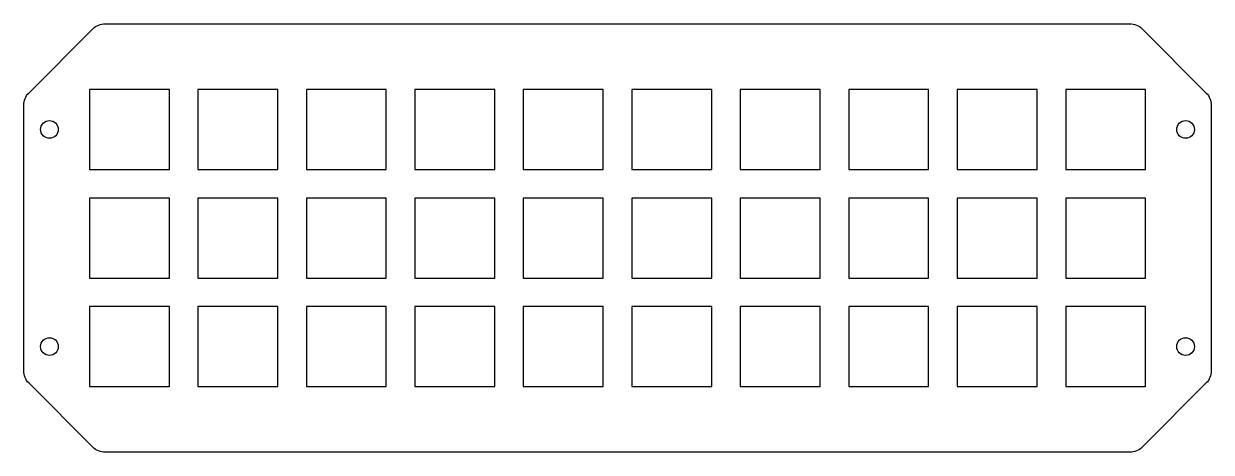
# Model space of a CAD drawing. Header units: millimetres. Extents: x -208 to 0, y 0 to 75.
import ezdxf

# ---------------------------------------------------------------- set-up
doc = ezdxf.new("R2010")
doc.units = ezdxf.units.MM
doc.layers.get('0').update_dxf_attribs({"linetype": 'CONTINUOUS'})

msp = doc.modelspace()

# ---------------------------------------------------------------- linework, layer by layer
msp.add_lwpolyline([(-13.96, 74.88, -0.198912), (-11.84, 74.01), (-0.6, 62.76, -0.198912), (0.28, 60.64), (0.28, 14.13, -0.198912), (-0.6, 12.01), (-11.84, 0.76, -0.198912), (-13.96, -0.12), (-193.48, -0.12, -0.198912), (-195.6, 0.76), (-206.84, 12.01, -0.198912), (-207.72, 14.13), (-207.72, 60.64, -0.198912), (-206.84, 62.76), (-195.6, 74.01, -0.198912), (-193.48, 74.88)], format="xyb", close=True)
for points in [[(-196.22, 49.38), (-182.22, 49.38), (-182.22, 63.38), (-196.22, 63.38)], [(-163.22, 63.38), (-177.22, 63.38), (-177.22, 49.38), (-163.22, 49.38)], [(-158.22, 63.38), (-158.22, 49.38), (-144.22, 49.38), (-144.22, 63.38)], [(-139.22, 49.38), (-125.22, 49.38), (-125.22, 63.38), (-139.22, 63.38)], [(-106.22, 63.38), (-120.22, 63.38), (-120.22, 49.38), (-106.22, 49.38)], [(-87.22, 49.38), (-87.22, 63.38), (-101.22, 63.38), (-101.22, 49.38)], [(-68.22, 63.38), (-82.22, 63.38), (-82.22, 49.38), (-68.22, 49.38)], [(-49.22, 63.38), (-63.22, 63.38), (-63.22, 49.38), (-49.22, 49.38)], [(-30.22, 63.38), (-44.22, 63.38), (-44.22, 49.38), (-30.22, 49.38)], [(-11.22, 63.38), (-25.22, 63.38), (-25.22, 49.38), (-11.22, 49.38)], [(-182.22, 30.38), (-182.22, 44.38), (-196.22, 44.38), (-196.22, 30.38)], [(-163.22, 44.38), (-177.22, 44.38), (-177.22, 30.38), (-163.22, 30.38)], [(-144.22, 30.38), (-144.22, 44.38), (-158.22, 44.38), (-158.22, 30.38)], [(-125.22, 30.38), (-125.22, 44.38), (-139.22, 44.38), (-139.22, 30.38)], [(-120.22, 44.38), (-120.22, 30.38), (-106.22, 30.38), (-106.22, 44.38)], [(-101.22, 30.38), (-87.22, 30.38), (-87.22, 44.38), (-101.22, 44.38)], [(-68.22, 44.38), (-82.22, 44.38), (-82.22, 30.38), (-68.22, 30.38)], [(-49.22, 30.38), (-49.22, 44.38), (-63.22, 44.38), (-63.22, 30.38)], [(-44.22, 44.38), (-44.22, 30.38), (-30.22, 30.38), (-30.22, 44.38)], [(-11.22, 30.38), (-11.22, 44.38), (-25.22, 44.38), (-25.22, 30.38)], [(-196.22, 25.38), (-196.22, 11.38), (-182.22, 11.38), (-182.22, 25.38)], [(-163.22, 25.38), (-177.22, 25.38), (-177.22, 11.38), (-163.22, 11.38)], [(-158.22, 11.38), (-144.22, 11.38), (-144.22, 25.38), (-158.22, 25.38)], [(-125.22, 11.38), (-125.22, 25.38), (-139.22, 25.38), (-139.22, 11.38)], [(-120.22, 11.38), (-106.22, 11.38), (-106.22, 25.38), (-120.22, 25.38)], [(-87.22, 11.38), (-87.22, 25.38), (-101.22, 25.38), (-101.22, 11.38)], [(-68.22, 11.38), (-68.22, 25.38), (-82.22, 25.38), (-82.22, 11.38)], [(-49.22, 25.38), (-63.22, 25.38), (-63.22, 11.38), (-49.22, 11.38)], [(-30.22, 25.38), (-44.22, 25.38), (-44.22, 11.38), (-30.22, 11.38)], [(-25.22, 25.38), (-25.22, 11.38), (-11.22, 11.38), (-11.22, 25.38)]]:
    msp.add_lwpolyline(points, close=True)
for centre in [(-203.22, 56.38), (-4.22, 56.38), (-203.22, 18.38), (-4.22, 18.38)]:
    msp.add_circle(centre, 1.55)

doc.saveas('drawing.dxf')
